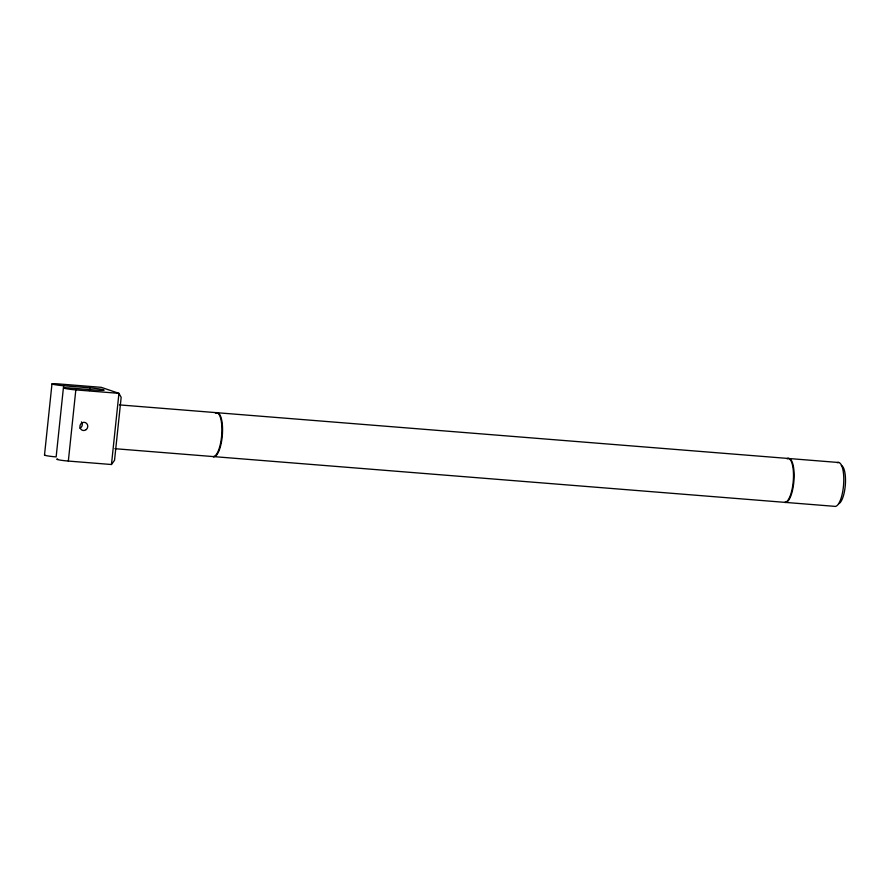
<?xml version="1.0" encoding="UTF-8"?>
<svg xmlns="http://www.w3.org/2000/svg" width="890" height="890" viewBox="0 0 890 890"><rect width="100%" height="100%" fill="white"/><g stroke="black" fill="none" stroke-linecap="round" stroke-linejoin="round"><path stroke-width="1.33" d="M44.5 455.09L51.976 383.924M57.672 458.995A8.967 0.667 6 0 0 58.807 459.863A8.967 0.667 6 0 0 68.341 461.065L111.461 464.513L114.543 460.297L121.162 397.341L118.937 393.347L101.271 387.339L58.162 383.89A8.967 0.667 6 0 0 52.399 384.135A8.967 0.667 6 0 0 63.624 385.748L56.148 456.915A8.967 0.667 6 0 1 44.689 454.935M68.341 461.065L75.828 389.898A8.967 0.667 6 0 1 64.603 388.285A8.967 0.667 6 0 1 70.355 388.04L96.487 390.132A11.036 0.823 6 0 0 103.574 389.82A11.036 0.823 6 0 0 89.757 387.84L63.624 385.748M89.467 390.577L89.757 387.84M111.461 464.513L118.937 393.347L75.828 389.898M119.46 404.894L217.104 412.715M217.75 412.771L788.685 458.506M789.33 458.55L838.981 462.533M114.855 448.694L212.499 456.514A22.083 6.909 -85.4 0 0 221.777 434.031A22.083 6.909 -85.4 0 0 215.28 412.871M81.446 421.882A4.139 3.916 -71.2 0 1 79.955 428.279M837.156 462.689A22.083 6.909 -85.4 0 1 843.653 483.837A22.083 6.909 -85.4 0 1 834.375 506.321L784.735 502.349A22.083 6.909 -85.4 0 0 794.002 479.866A22.083 6.909 -85.4 0 0 787.517 458.706M841.306 465.481A19.324 6.052 -85.4 0 1 845.389 484.116A19.324 6.052 -85.4 0 1 838.87 503.662M215.936 412.927A22.083 6.909 -85.4 0 1 222.422 434.075A22.083 6.909 -85.4 0 1 213.155 456.57L784.079 502.294A22.083 6.909 -85.4 0 0 793.357 479.81A22.083 6.909 -85.4 0 0 786.86 458.65M86.308 429.547A4.139 3.916 -71.2 0 0 85.273 422.539A4.139 3.916 -71.2 0 0 79.944 427.178A4.139 3.916 -71.2 0 0 86.308 429.547"/></g></svg>
